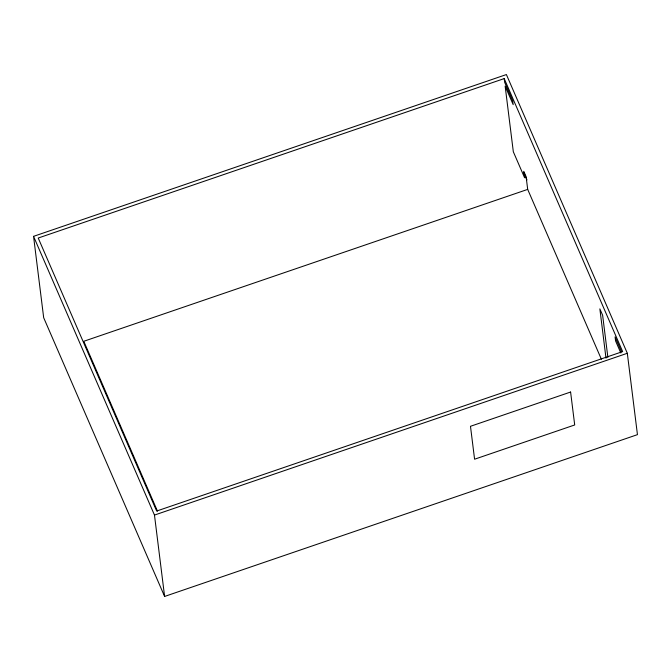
<?xml version="1.0" encoding="UTF-8"?>
<svg xmlns="http://www.w3.org/2000/svg" width="671" height="671" viewBox="0 0 671 671"><rect width="100%" height="100%" fill="white"/><g stroke="black" fill="none" stroke-linecap="round" stroke-linejoin="round"><path stroke-width="1.01" d="M33.55 236.351L506.395 74.556L627.318 353.281L637.45 434.649L164.605 596.444L43.682 317.719L33.55 236.351L154.473 515.076L164.605 596.444M504.206 78.591L38.222 238.037L156.662 511.042L622.646 351.596L504.206 78.591L504.676 82.348L512.711 100.868L513.181 104.642L505.146 86.123L513.323 151.763L524.596 177.748L523.791 171.315L526.106 176.649L527.691 189.39L601.384 359.245M527.691 189.39L83.783 341.287L157.475 511.143M154.473 515.076L627.318 353.281M621.514 351.73L615.089 336.909L615.592 340.952L620.818 352.988M523.615 172.262L526.953 179.954M607.876 357.375L602.633 315.269L599.857 308.878L605.997 358.171M570.602 392.032L470.48 426.295L474.582 459.216L574.703 424.961L570.602 392.032"/></g></svg>
